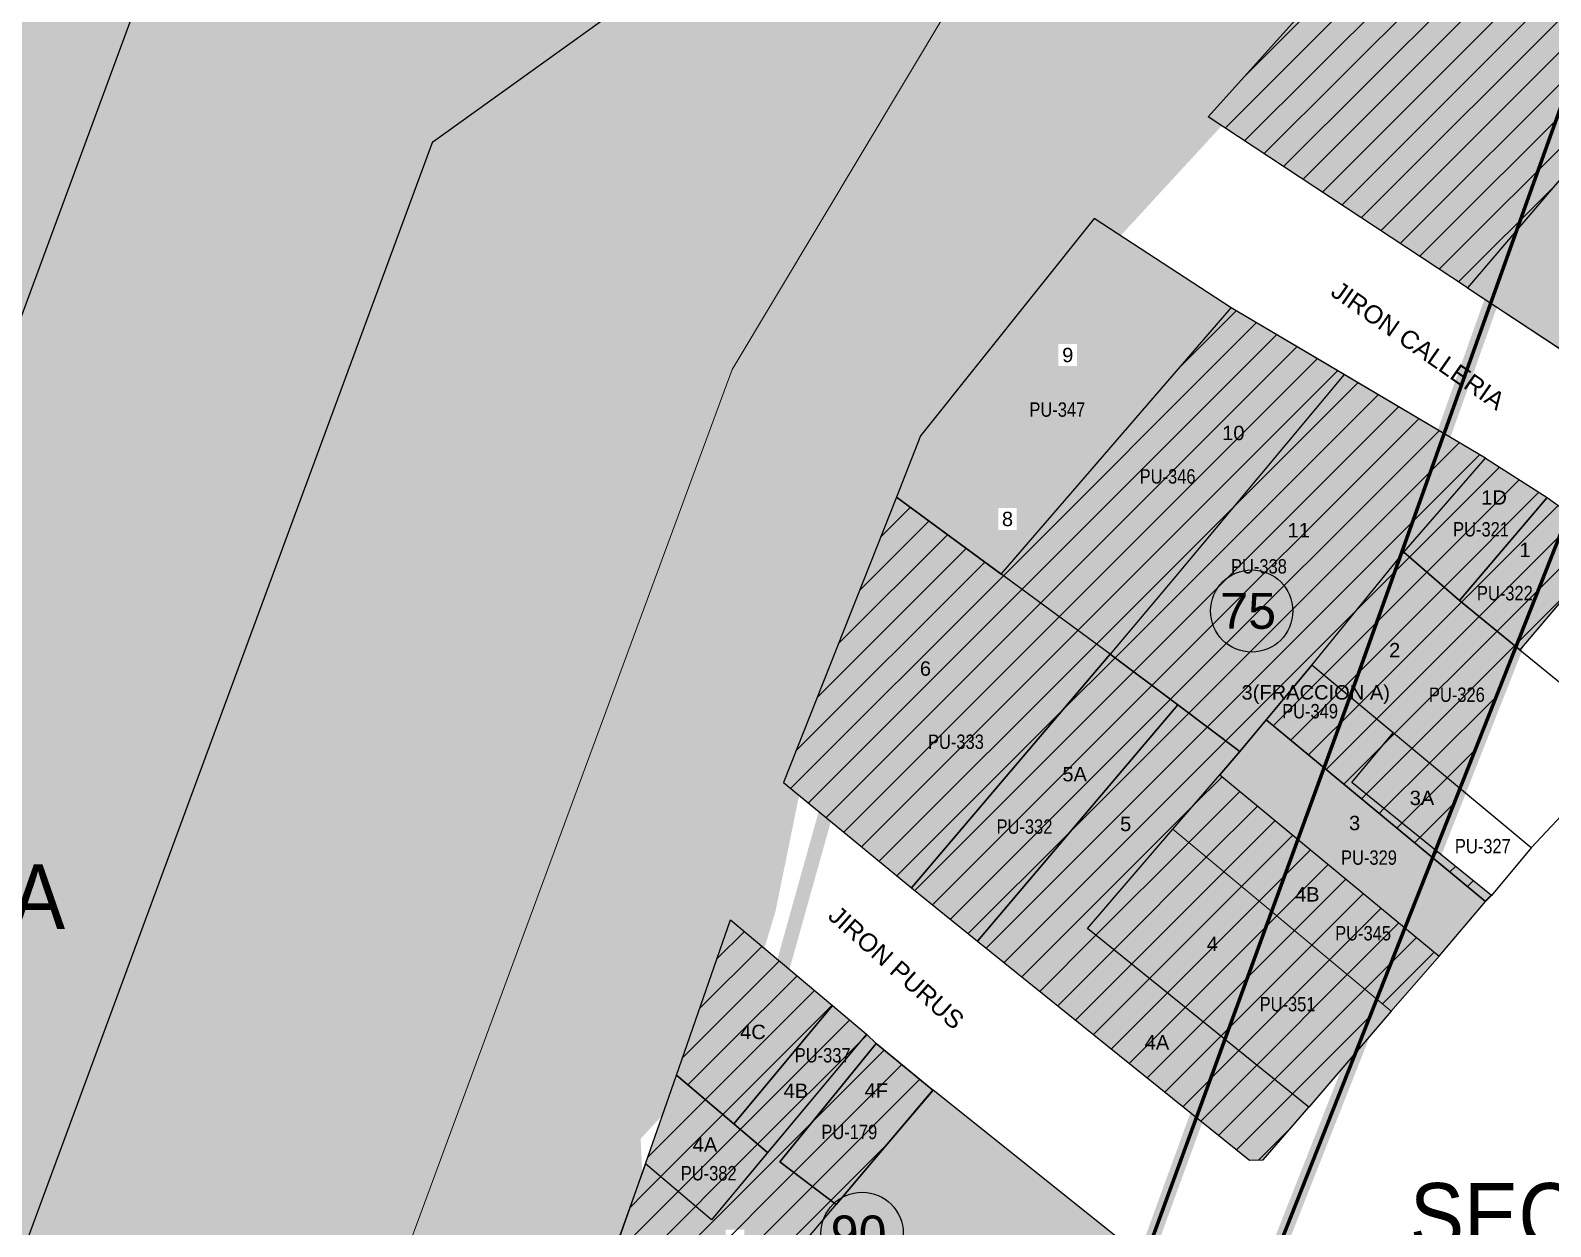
# Model space of a CAD drawing. Header units: metres. Extents: x 546056 to 547654, y 9072317 to 9075555.
# Drawn here: x 547336.3 to 547547.7, y 9075135.6 to 9075301.9 of the extents above; entities that cross this region are included whole.
import ezdxf
from ezdxf.enums import TextEntityAlignment as Align

# ---------------------------------------------------------------- set-up
doc = ezdxf.new("R2010")
doc.units = ezdxf.units.M
doc.linetypes.add('DASHED', pattern=[0.75, 0.5, -0.25])
doc.layers.get('0').update_dxf_attribs({"color": 130})
for name, color, linetype in [('0-poligonos', 7, 'DASHED'), ('000 COLINDANTE', 8, 'Continuous'), ('000 PREDIOS CON PROCESO JUDICIAL', 30, 'Continuous'), ('1. HACHT_FALTA EMPADRONAR', 1, 'Continuous'), ('2. HACHT_ EMPADRONADO', 2, 'Continuous'), ('3. HACHT_ADQUIRIDO', 3, 'Continuous'), ('CODIGO PREDIO', 5, 'Continuous'), ('COLINDANTES', 7, 'Continuous'), ('ENTREGADOS A OPAT', 130, 'Continuous'), ('LOTES', 7, 'Continuous'), ('MANZANA', 7, 'Continuous'), ('TEXTO ADD', 150, 'Continuous'), ('VIAS', 7, 'Continuous')]:
    doc.layers.add(name, color=color, linetype=linetype)
doc.styles.add('arial', font='arial.ttf', dxfattribs={"height": 0.1})
doc.styles.add('CODIGO', font='ARIALN.TTF')
doc.styles.get("Standard").update_dxf_attribs({"font": 'arial.ttf'})

msp = doc.modelspace()

# ---------------------------------------------------------------- hatches: boundary and pattern name
at = {"true_color": 0xbdeeff, "transparency": 33554559}
h = msp.add_hatch(color=254, dxfattribs=at)
h.dxf.hatch_style = 1
h.paths.add_polyline_path([(547349.3, 9074052.99), (547347.59, 9074107.75), (547335.9, 9074188.46), (547321.31, 9074245.17), (547392.34, 9074835.03), (547386.14, 9074925.07), (547416.57, 9075031.22), (547427.05, 9075045.78), (547416.93, 9075067.03), (547415.18, 9075076.21), (547429.51, 9075118.23), (547422.26, 9075124.53), (547421.14, 9075147.77), (547434.77, 9075162.43), (547439.89, 9075179.38), (547443.64, 9075197.78), (547462.71, 9075245.98), (547577.46, 9075370.75), (547399.73, 9075531.63), (547385.41, 9075513.8), (547357.77, 9075439.43), (547355.99, 9075440.1), (546239.78, 9072396.33), (546249.8, 9072358.35), (546734.39, 9072481.83), (546808.97, 9072697.79), (546816.43, 9072719.67), (546868.02, 9072857.11), (546870.42, 9072863.77), (547105.84, 9072927.93), (547071.26, 9073050.57), (547073.1, 9073080.4), (547077.07, 9073179.84), (547032.15, 9073499.03), (547079.36, 9073627.77), (547075.7, 9073729.58), (547086.01, 9073756.98), (547074.43, 9073809.59), (547233.46, 9073846.21), (547328.77, 9073908.99)])
at = {"layer": '000 PREDIOS CON PROCESO JUDICIAL'}
h = msp.add_hatch(dxfattribs=at)
h.set_pattern_fill('AR-BRSTD', color=6, scale=0.5)
h.set_pattern_definition([(0, (0, 0), (0, 1.3335), []), (90, (0, 0), (-2, 1.3335), [1.3335, -1.3335])])
h.paths.add_polyline_path([(547500.24, 9075171.68), (547504.07, 9075171.68), (547504.07, 9075176.18), (547500.24, 9075176.18)], flags=9)
h.paths.add_polyline_path([(547507.23, 9075181.74), (547513.85, 9075181.74), (547513.85, 9075186.24), (547507.23, 9075186.24)], flags=9)
h.paths.add_polyline_path([(547516.16, 9075189.57), (547520.02, 9075189.57), (547520.02, 9075194.17), (547516.16, 9075194.17)], flags=9)
at = {"layer": '2. HACHT_ EMPADRONADO', "lineweight": 0}
h = msp.add_hatch(color=50, dxfattribs=at)
h.dxf.hatch_style = 1
h.paths.add_polyline_path([(547491.23, 9075131.02), (547461.8, 9075154.53), (547448.85, 9075139.29), (547448.31, 9075138.65), (547442.38, 9075131.67), (547473.59, 9075106.65), (547488.92, 9075124.69)])
h.paths.add_polyline_path([(547467.02, 9075130.26), (547469.58, 9075130.26), (547469.58, 9075133.27), (547467.02, 9075133.27)], flags=24)
at = {"layer": '3. HACHT_ADQUIRIDO', "lineweight": 0, "ltscale": 0.3}
h = msp.add_hatch(color=92, dxfattribs=at)
h.dxf.hatch_style = 1
h.paths.add_polyline_path([(547190.44, 9075124.49), (547171.24, 9075104.66), (547180.54, 9075095.51), (547199.37, 9075117.1)])
h.paths.add_polyline_path([(547227.9, 9075236.13), (547236.69, 9075236.13), (547236.69, 9075239.19), (547227.9, 9075239.19)], flags=9)
h.paths.add_polyline_path([(547225.64, 9075174.45), (547343.49, 9075174.45), (547343.49, 9075188.42), (547225.64, 9075188.42)], flags=9)
h.paths.add_polyline_path([(547301.4, 9075409.84), (547310.19, 9075409.84), (547310.19, 9075412.91), (547301.4, 9075412.91)], flags=9)
h.paths.add_polyline_path([(547242.51, 9075332.7), (547245.08, 9075332.7), (547245.08, 9075335.76), (547242.51, 9075335.76)], flags=9)
h.paths.add_polyline_path([(547169.96, 9075129.85), (547178.75, 9075129.85), (547178.75, 9075132.91), (547169.96, 9075132.91)], flags=9)
h.paths.add_polyline_path([(547199.08, 9075130.35), (547207.86, 9075130.35), (547207.86, 9075133.42), (547199.08, 9075133.42)], flags=9)
h.paths.add_polyline_path([(547193.79, 9075120.73), (547202.58, 9075120.73), (547202.58, 9075123.8), (547193.79, 9075123.8)], flags=9)
h.paths.add_polyline_path([(547193.62, 9075094.9), (547202.41, 9075094.9), (547202.41, 9075097.97), (547193.62, 9075097.97)], flags=9)
h.paths.add_polyline_path([(547172.34, 9075116.02), (547181.13, 9075116.02), (547181.13, 9075119.08), (547172.34, 9075119.08)], flags=25)
h.paths.add_polyline_path([(547164.54, 9075173.61), (547173.33, 9075173.61), (547173.33, 9075176.68), (547164.54, 9075176.68)], flags=9)
h.paths.add_polyline_path([(547237.5, 9075211.91), (547246.29, 9075211.91), (547246.29, 9075214.97), (547237.5, 9075214.97)], flags=9)
h.paths.add_polyline_path([(547247.68, 9075231.53), (547256.47, 9075231.53), (547256.47, 9075234.59), (547247.68, 9075234.59)], flags=9)
h.paths.add_polyline_path([(547238.66, 9075329.65), (547247.44, 9075329.65), (547247.44, 9075332.72), (547238.66, 9075332.72)], flags=9)
h.paths.add_polyline_path([(547269.94, 9075353.07), (547278.73, 9075353.07), (547278.73, 9075356.14), (547269.94, 9075356.14)], flags=9)
h.paths.add_polyline_path([(547287.41, 9075382.14), (547296.2, 9075382.14), (547296.2, 9075385.2), (547287.41, 9075385.2)], flags=9)
h.paths.add_polyline_path([(547228.76, 9075315.64), (547237.55, 9075315.64), (547237.55, 9075318.7), (547228.76, 9075318.7)], flags=9)
h.paths.add_polyline_path([(547219.59, 9075304.23), (547228.38, 9075304.23), (547228.38, 9075307.3), (547219.59, 9075307.3)], flags=9)
h.paths.add_polyline_path([(547210.2, 9075293.41), (547218.99, 9075293.41), (547218.99, 9075296.47), (547210.2, 9075296.47)], flags=9)
h.paths.add_polyline_path([(547195.75, 9075275.16), (547204.54, 9075275.16), (547204.54, 9075278.23), (547195.75, 9075278.23)], flags=9)
h.paths.add_polyline_path([(547204.76, 9075257.5), (547213.55, 9075257.5), (547213.55, 9075260.56), (547204.76, 9075260.56)], flags=9)
h.paths.add_polyline_path([(547216.79, 9075247.4), (547225.58, 9075247.4), (547225.58, 9075250.46), (547216.79, 9075250.46)], flags=9)
h.paths.add_polyline_path([(547239.17, 9075269.32), (547257.13, 9075269.32), (547257.13, 9075272.38), (547239.17, 9075272.38)], flags=9)
h.paths.add_polyline_path([(547269.6, 9075286.96), (547278.38, 9075286.96), (547278.38, 9075290.02), (547269.6, 9075290.02)], flags=9)
h.paths.add_polyline_path([(547261.33, 9075296.08), (547267.92, 9075296.08), (547267.92, 9075298.38), (547261.33, 9075298.38)], flags=9)
h.paths.add_polyline_path([(547257.4, 9075307.3), (547266.19, 9075307.3), (547266.19, 9075310.36), (547257.4, 9075310.36)], flags=9)
h.paths.add_polyline_path([(547191.7, 9075235.78), (547220.11, 9075206.93), (547222.88, 9075209.65), (547194.46, 9075238.5)], flags=9)
h.paths.add_polyline_path([(547175.2, 9075167.18), (547183.72, 9075167.18), (547183.72, 9075171.78), (547175.2, 9075171.78)], flags=9)
h.paths.add_polyline_path([(547227.64, 9075275.86), (547233.83, 9075275.86), (547233.83, 9075280.45), (547227.64, 9075280.45)], flags=9)
h.paths.add_polyline_path([(547199.95, 9075278.41), (547202.51, 9075278.41), (547202.51, 9075281.41), (547199.95, 9075281.41)], flags=9)
h.paths.add_polyline_path([(547272.58, 9075290.4), (547276.71, 9075290.4), (547276.71, 9075293.46), (547272.58, 9075293.46)], flags=9)
h.paths.add_polyline_path([(547261.85, 9075299.18), (547267.85, 9075299.18), (547267.85, 9075302.25), (547261.85, 9075302.25)], flags=9)
h.paths.add_polyline_path([(547260.21, 9075311.14), (547266.2, 9075311.14), (547266.2, 9075314.2), (547260.21, 9075314.2)], flags=9)
h.paths.add_polyline_path([(547245.56, 9075272.15), (547257.64, 9075272.15), (547257.64, 9075275.76), (547245.56, 9075275.76)], flags=9)
h.paths.add_polyline_path([(547239.83, 9075215.13), (547243.95, 9075215.13), (547243.95, 9075218.14), (547239.83, 9075218.14)], flags=9)
h.paths.add_polyline_path([(547249.35, 9075234.59), (547255.33, 9075234.59), (547255.33, 9075237.6), (547249.35, 9075237.6)], flags=9)
h.paths.add_polyline_path([(547232.86, 9075238.92), (547235.42, 9075238.92), (547235.42, 9075241.94), (547232.86, 9075241.94)], flags=9)
h.paths.add_polyline_path([(547208.31, 9075260.09), (547210.89, 9075260.09), (547210.89, 9075263.15), (547208.31, 9075263.15)], flags=9)
h.paths.add_polyline_path([(547220.78, 9075250.27), (547223.34, 9075250.27), (547223.34, 9075253.28), (547220.78, 9075253.28)], flags=9)
h.paths.add_polyline_path([(547213.66, 9075296.19), (547216.24, 9075296.19), (547216.24, 9075299.25), (547213.66, 9075299.25)], flags=9)
h.paths.add_polyline_path([(547223.05, 9075306.98), (547225.6, 9075306.98), (547225.6, 9075309.94), (547223.05, 9075309.94)], flags=9)
h.paths.add_polyline_path([(547232.13, 9075318.43), (547234.7, 9075318.43), (547234.7, 9075321.5), (547232.13, 9075321.5)], flags=9)
h.paths.add_polyline_path([(547173.21, 9075132.63), (547177.32, 9075132.63), (547177.32, 9075135.64), (547173.21, 9075135.64)], flags=9)
h.paths.add_polyline_path([(547196.22, 9075097.45), (547200.35, 9075097.45), (547200.35, 9075100.52), (547196.22, 9075100.52)], flags=9)
h.paths.add_polyline_path([(547184.09, 9075109.14), (547188.22, 9075109.14), (547188.22, 9075112.21), (547184.09, 9075112.21)], flags=24)
h.paths.add_polyline_path([(547175.04, 9075119.03), (547179.17, 9075119.03), (547179.17, 9075122.09), (547175.04, 9075122.09)], flags=25)
h.paths.add_polyline_path([(547196.79, 9075123.55), (547200.9, 9075123.55), (547200.9, 9075126.57), (547196.79, 9075126.57)], flags=9)
h.paths.add_polyline_path([(547201.38, 9075132.92), (547205.51, 9075132.92), (547205.51, 9075135.98), (547201.38, 9075135.98)], flags=9)
h.paths.add_polyline_path([(547246.84, 9075341.02), (547264.36, 9075323.23), (547267.13, 9075325.95), (547249.61, 9075343.74)], flags=9)
h.paths.add_polyline_path([(547167.96, 9075177.68), (547170.54, 9075177.68), (547170.54, 9075180.75), (547167.96, 9075180.75)], flags=9)
h.paths.add_polyline_path([(547273.09, 9075356.19), (547275.65, 9075356.19), (547275.65, 9075359.21), (547273.09, 9075359.21)], flags=9)
h.paths.add_polyline_path([(547270.45, 9075237.43), (547279.13, 9075263.72), (547275.45, 9075264.93), (547266.76, 9075238.65)], flags=9)
h.paths.add_polyline_path([(547291.3, 9075375.44), (547297.49, 9075375.44), (547297.49, 9075380.03), (547291.3, 9075380.03)], flags=9)
h.paths.add_polyline_path([(547290.18, 9075385.21), (547292.74, 9075385.21), (547292.74, 9075388.22), (547290.18, 9075388.22)], flags=9)
h.paths.add_polyline_path([(547296.68, 9075394.53), (547301.1, 9075394.53), (547301.1, 9075397.54), (547296.68, 9075397.54)], flags=9)
h.paths.add_polyline_path([(547301.89, 9075401.29), (547306.31, 9075401.29), (547306.31, 9075404.3), (547301.89, 9075404.3)], flags=9)
h.paths.add_polyline_path([(547307.39, 9075406.71), (547312, 9075406.71), (547312, 9075409.81), (547307.39, 9075409.81)], flags=9)
h.paths.add_polyline_path([(547311.33, 9075411.47), (547315.9, 9075411.47), (547315.9, 9075414.49), (547311.33, 9075414.49)], flags=9)
h.paths.add_polyline_path([(547315.86, 9075416.61), (547320.28, 9075416.61), (547320.28, 9075419.62), (547315.86, 9075419.62)], flags=9)
h.paths.add_polyline_path([(547320.56, 9075424.86), (547324.82, 9075424.86), (547324.82, 9075427.87), (547320.56, 9075427.87)], flags=9)
h = msp.add_hatch(color=92, dxfattribs=at)
h.dxf.hatch_style = 1
h.paths.add_polyline_path([(547574.57, 9075372.72), (547577.29, 9075370.57), (547500.03, 9075289.88), (547536.11, 9075266.1), (547542.96, 9075274.12)])
h.paths.add_polyline_path([(547597.47, 9075354.54), (547574.57, 9075372.72), (547542.96, 9075274.12), (547566.44, 9075301.61), (547574.18, 9075295.54)])
h.paths.add_polyline_path([(547608.63, 9075345.67), (547597.47, 9075354.54), (547574.18, 9075295.54), (547574.78, 9075295.06), (547587.45, 9075310.87), (547582.1, 9075315.07)])
h.paths.add_polyline_path([(547545.59, 9075308.91), (547554.37, 9075308.91), (547554.37, 9075311.97), (547545.59, 9075311.97)], flags=16)
h.paths.add_polyline_path([(547548.24, 9075312.89), (547550.79, 9075312.89), (547550.79, 9075315.89), (547548.24, 9075315.89)], flags=16)
h = msp.add_hatch(color=92, dxfattribs=at)
h.dxf.hatch_style = 1
h.paths.add_polyline_path([(547574.18, 9075295.54), (547566.44, 9075301.61), (547542.96, 9075274.12), (547539.34, 9075263.97), (547557.09, 9075252.27)])
h = msp.add_hatch(color=92, dxfattribs=at)
h.dxf.hatch_style = 1
h.paths.add_polyline_path([(547503.23, 9075263.31), (547484.19, 9075275.75), (547460.06, 9075245.5), (547456.71, 9075236.99), (547471.29, 9075226.27)])
h.paths.add_polyline_path([(547470.86, 9075232.43), (547473.43, 9075232.43), (547473.43, 9075235.49), (547470.86, 9075235.49)], flags=16)
h.paths.add_polyline_path([(547479.24, 9075255.23), (547481.82, 9075255.23), (547481.82, 9075258.29), (547479.24, 9075258.29)], flags=16)
h.paths.add_polyline_path([(547459.46, 9075211.63), (547462.03, 9075211.63), (547462.03, 9075214.7), (547459.46, 9075214.7)])
h = msp.add_hatch(color=92, dxfattribs=at)
h.dxf.hatch_style = 1
h.paths.add_polyline_path([(547542.96, 9075274.12), (547536.11, 9075266.1), (547539.34, 9075263.97)])
h = msp.add_hatch(color=92, dxfattribs=at)
h.dxf.hatch_style = 1
h.paths.add_polyline_path([(547518.95, 9075254.03), (547503.23, 9075263.31), (547471.29, 9075226.27), (547486.41, 9075215.16), (547495.27, 9075225.67)])
h = msp.add_hatch(color=92, dxfattribs=at)
h.dxf.hatch_style = 1
h.paths.add_polyline_path([(547526.78, 9075228.8), (547532.86, 9075245.82), (547518.95, 9075254.03), (547495.27, 9075225.67), (547486.41, 9075215.16), (547495.82, 9075208.12), (547504.46, 9075201.64), (547514.45, 9075213.63)])
h.paths.add_polyline_path([(547538.61, 9075242.43), (547532.86, 9075245.82), (547526.78, 9075228.8), (547527.24, 9075229.36)])
h = msp.add_hatch(color=92, dxfattribs=at)
h.dxf.hatch_style = 1
h.paths.add_polyline_path([(547547.2, 9075236.93), (547538.61, 9075242.43), (547527.24, 9075229.36), (547534.98, 9075222.64)])
h = msp.add_hatch(color=92, dxfattribs=at)
h.dxf.hatch_style = 1
h.paths.add_polyline_path([(547486.41, 9075215.16), (547456.71, 9075236.99), (547440.99, 9075197.3), (547443.18, 9075195.5), (547458.82, 9075182.65)])
h.paths.add_polyline_path([(547459.46, 9075211.63), (547462.03, 9075211.63), (547462.03, 9075214.7), (547459.46, 9075214.7)], flags=16)
h = msp.add_hatch(color=92, dxfattribs=at)
h.dxf.hatch_style = 1
h.paths.add_polyline_path([(547550.19, 9075234.79), (547547.2, 9075236.93), (547534.98, 9075222.64), (547542.85, 9075216.21)])
h.paths.add_polyline_path([(547556.01, 9075230.6), (547550.19, 9075234.79), (547542.85, 9075216.21), (547543.4, 9075215.77), (547549.88, 9075223.39)])
h = msp.add_hatch(color=92, dxfattribs=at)
h.dxf.hatch_style = 1
h.paths.add_polyline_path([(547542.85, 9075216.21), (547534.98, 9075222.64), (547527.24, 9075229.36), (547526.78, 9075228.8), (547520.79, 9075212.03), (547519.76, 9075209.21), (547535.06, 9075196.49)])
h.paths.add_polyline_path([(547526.78, 9075228.8), (547514.45, 9075213.63), (547519.76, 9075209.21), (547520.79, 9075212.03)])
h.paths.add_polyline_path([(547504.03, 9075207.64), (547525.98, 9075207.64), (547525.98, 9075211.57), (547504.03, 9075211.57)], flags=9)
h.paths.add_polyline_path([(547530.24, 9075207.98), (547539.03, 9075207.98), (547539.03, 9075211.04), (547530.24, 9075211.04)], flags=24)
h.paths.add_polyline_path([(547524.7, 9075214.22), (547527.26, 9075214.22), (547527.26, 9075217.23), (547524.7, 9075217.23)], flags=24)
h = msp.add_hatch(color=92, dxfattribs=at)
h.dxf.hatch_style = 1
h.paths.add_polyline_path([(547495.82, 9075208.12), (547486.41, 9075215.16), (547458.82, 9075182.65), (547467.97, 9075175.27)])
h.paths.add_polyline_path([(547479.27, 9075196.93), (547483.71, 9075196.93), (547483.71, 9075199.98), (547479.27, 9075199.98)], flags=24)
h.paths.add_polyline_path([(547470.12, 9075189.63), (547478.9, 9075189.63), (547478.9, 9075192.7), (547470.12, 9075192.7)], flags=24)
h = msp.add_hatch(color=92, dxfattribs=at)
h.dxf.hatch_style = 1
h.paths.add_polyline_path([(547525.76, 9075204.22), (547514.45, 9075213.63), (547508.12, 9075206.02), (547531.26, 9075186.86), (547531.67, 9075187.88), (547520.02, 9075197.29)])
h.paths.add_polyline_path([(547531.67, 9075187.88), (547531.26, 9075186.86), (547538.63, 9075180.75), (547539.46, 9075181.58)])
h.paths.add_polyline_path([(547504.03, 9075207.64), (547525.98, 9075207.64), (547525.98, 9075211.57), (547504.03, 9075211.57)], flags=9)
h.paths.add_polyline_path([(547509.83, 9075205.68), (547518.61, 9075205.68), (547518.61, 9075208.75), (547509.83, 9075208.75)], flags=24)
h = msp.add_hatch(color=92, dxfattribs=at)
h.dxf.hatch_style = 1
h.paths.add_polyline_path([(547525.76, 9075204.22), (547514.45, 9075213.63), (547508.12, 9075206.02), (547531.26, 9075186.86), (547531.67, 9075187.88), (547520.02, 9075197.29)])
h.paths.add_polyline_path([(547531.67, 9075187.88), (547531.26, 9075186.86), (547538.63, 9075180.75), (547539.46, 9075181.58)])
h.paths.add_polyline_path([(547504.03, 9075207.64), (547525.98, 9075207.64), (547525.98, 9075211.57), (547504.03, 9075211.57)], flags=9)
h.paths.add_polyline_path([(547509.83, 9075205.68), (547518.61, 9075205.68), (547518.61, 9075208.75), (547509.83, 9075208.75)], flags=24)
h = msp.add_hatch(color=92, dxfattribs=at)
h.dxf.hatch_style = 1
h.paths.add_polyline_path([(547525.76, 9075204.22), (547514.45, 9075213.63), (547508.12, 9075206.02), (547531.26, 9075186.86), (547531.67, 9075187.88), (547520.02, 9075197.29)])
h.paths.add_polyline_path([(547531.67, 9075187.88), (547531.26, 9075186.86), (547538.63, 9075180.75), (547539.46, 9075181.58)])
h.paths.add_polyline_path([(547504.03, 9075207.64), (547525.98, 9075207.64), (547525.98, 9075211.57), (547504.03, 9075211.57)], flags=9)
h.paths.add_polyline_path([(547509.83, 9075205.68), (547518.61, 9075205.68), (547518.61, 9075208.75), (547509.83, 9075208.75)], flags=24)
h = msp.add_hatch(color=92, dxfattribs=at)
h.dxf.hatch_style = 1
h.paths.add_polyline_path([(547495.82, 9075208.12), (547467.97, 9075175.27), (547498.41, 9075150.71), (547502.38, 9075161.59), (547483.29, 9075176.99), (547495.15, 9075190.8), (547501.66, 9075198.38), (547504.46, 9075201.64)])
h.paths.add_polyline_path([(547490.72, 9075159.68), (547495.15, 9075159.68), (547495.15, 9075162.68), (547490.72, 9075162.68)], flags=24)
h.paths.add_polyline_path([(547487.3, 9075190.02), (547489.86, 9075190.02), (547489.86, 9075193.03), (547487.3, 9075193.03)], flags=24)
h = msp.add_hatch(color=92, dxfattribs=at)
h.dxf.hatch_style = 1
h.paths.add_polyline_path([(547516.17, 9075199.36), (547508.12, 9075206.02), (547504.46, 9075201.64), (547501.66, 9075198.38), (547512.53, 9075189.4)])
h.paths.add_polyline_path([(547516.17, 9075199.36), (547512.53, 9075189.4), (547527.41, 9075177.1), (547531.26, 9075186.86)])
h.paths.add_polyline_path([(547531.26, 9075186.86), (547527.41, 9075177.1), (547532.15, 9075173.18), (547538.63, 9075180.75)])
h = msp.add_hatch(color=92, dxfattribs=at)
h.dxf.hatch_style = 1
h.paths.add_polyline_path([(547525.76, 9075204.22), (547520.02, 9075197.29), (547531.67, 9075187.88), (547535.06, 9075196.49)])
h.paths.add_polyline_path([(547527.55, 9075193.64), (547532, 9075193.64), (547532, 9075196.71), (547527.55, 9075196.71)], flags=24)
h = msp.add_hatch(color=92, dxfattribs=at)
h.dxf.hatch_style = 1
h.paths.add_polyline_path([(547512.53, 9075189.4), (547501.66, 9075198.38), (547495.15, 9075190.8), (547508.87, 9075179.36)])
h.paths.add_polyline_path([(547512.53, 9075189.4), (547508.87, 9075179.36), (547523.49, 9075167.18), (547527.41, 9075177.1)])
h.paths.add_polyline_path([(547532.15, 9075173.18), (547527.41, 9075177.1), (547523.49, 9075167.18), (547525.49, 9075165.51)])
h = msp.add_hatch(color=92, dxfattribs=at)
h.dxf.hatch_style = 1
h.paths.add_polyline_path([(547523.49, 9075167.18), (547508.87, 9075179.36), (547502.38, 9075161.59), (547514.06, 9075152.17), (547520.56, 9075159.76)])
h.paths.add_polyline_path([(547508.87, 9075179.36), (547495.15, 9075190.8), (547483.29, 9075176.99), (547502.38, 9075161.59)])
h.paths.add_polyline_path([(547523.49, 9075167.18), (547520.56, 9075159.76), (547525.49, 9075165.51)])
h = msp.add_hatch(color=92, dxfattribs=at)
h.dxf.hatch_style = 1
h.paths.add_polyline_path([(547433.66, 9075178.22), (547447.83, 9075166.29), (547434.08, 9075149.83), (547426.11, 9075156.6)])
h = msp.add_hatch(color=92, dxfattribs=at)
h.dxf.hatch_style = 1
h.paths.add_polyline_path([(547452.54, 9075162.32), (547447.83, 9075166.29), (547434.08, 9075149.83), (547438.78, 9075145.84)])
h = msp.add_hatch(color=92, dxfattribs=at)
h.dxf.hatch_style = 1
h.paths.add_polyline_path([(547453.91, 9075161.01), (547452.54, 9075162.32), (547430.98, 9075136.5), (547421.81, 9075144.29), (547417.58, 9075132.17), (547422.07, 9075128.47), (547431.21, 9075120.96), (547434.69, 9075124.3), (547442.38, 9075131.67), (547448.31, 9075138.65), (547440.5, 9075144.56)])
h.paths.add_polyline_path([(547432.98, 9075132.11), (547435.54, 9075132.11), (547435.54, 9075135.11), (547432.98, 9075135.11)], flags=16)
h = msp.add_hatch(color=92, dxfattribs=at)
h.dxf.hatch_style = 1
h.paths.add_polyline_path([(547461.79, 9075154.54), (547453.91, 9075161.01), (547440.5, 9075144.56), (547448.07, 9075138.82, -0.054752), (547449.08, 9075139.56)])
h = msp.add_hatch(color=92, dxfattribs=at)
h.dxf.hatch_style = 1
h.paths.add_polyline_path([(547514.06, 9075152.17), (547502.38, 9075161.59), (547498.41, 9075150.71), (547505.78, 9075144.77), (547507.7, 9075144.85)])
h = msp.add_hatch(color=92, dxfattribs=at)
h.dxf.hatch_style = 1
h.paths.add_polyline_path([(547438.78, 9075145.84), (547427.92, 9075155.06), (547424.16, 9075151.01), (547421.81, 9075144.29), (547430.98, 9075136.5)])
h.paths.add_polyline_path([(547426.11, 9075156.6), (547424.16, 9075151.01), (547427.92, 9075155.06)])
h.paths.add_polyline_path([(547427.88, 9075145.46), (547432.3, 9075145.46), (547432.3, 9075148.46), (547427.88, 9075148.46)], flags=24)
at = {"layer": 'ENTREGADOS A OPAT'}
h = msp.add_hatch(dxfattribs=at)
h.set_pattern_fill('ANSI31', color=256)
h.paths.add_polyline_path([(547577.37, 9075370.5), (547574.57, 9075372.72), (547500.03, 9075289.88), (547536.11, 9075266.1), (547542.96, 9075274.12)])
h.paths.add_polyline_path([(547597.47, 9075354.54), (547577.37, 9075370.5), (547542.96, 9075274.12), (547566.44, 9075301.61), (547574.18, 9075295.54)])
h.paths.add_polyline_path([(547608.63, 9075345.67), (547597.47, 9075354.54), (547574.18, 9075295.54), (547574.78, 9075295.06), (547587.45, 9075310.87), (547582.1, 9075315.07), (547598.81, 9075334.34)])
h.paths.add_polyline_path([(547545.59, 9075308.91), (547554.37, 9075308.91), (547554.37, 9075311.97), (547545.59, 9075311.97)], flags=24)
h.paths.add_polyline_path([(547548.24, 9075312.89), (547550.79, 9075312.89), (547550.79, 9075315.89), (547548.24, 9075315.89)], flags=24)
h = msp.add_hatch(dxfattribs=at)
h.set_pattern_fill('ANSI31', color=256)
h.paths.add_polyline_path([(547518.95, 9075254.03), (547503.23, 9075263.31), (547471.29, 9075226.27), (547486.41, 9075215.16), (547495.27, 9075225.67)])
h.paths.add_polyline_path([(547490.02, 9075238.34), (547498.81, 9075238.34), (547498.81, 9075241.4), (547490.02, 9075241.4)], flags=24)
h.paths.add_polyline_path([(547501.48, 9075244.38), (547505.61, 9075244.38), (547505.61, 9075247.45), (547501.48, 9075247.45)], flags=24)
h = msp.add_hatch(dxfattribs=at)
h.set_pattern_fill('ANSI31', color=256)
h.paths.add_polyline_path([(547526.78, 9075228.8), (547532.86, 9075245.82), (547518.95, 9075254.03), (547495.27, 9075225.67), (547486.41, 9075215.16), (547495.82, 9075208.12), (547504.46, 9075201.64), (547514.45, 9075213.63)])
h.paths.add_polyline_path([(547538.61, 9075242.43), (547532.86, 9075245.82), (547526.78, 9075228.8), (547527.24, 9075229.36)])
h.paths.add_polyline_path([(547510.58, 9075230.88), (547514.7, 9075230.88), (547514.7, 9075233.89), (547510.58, 9075233.89)], flags=24)
h.paths.add_polyline_path([(547504.03, 9075207.64), (547525.98, 9075207.64), (547525.98, 9075211.57), (547504.03, 9075211.57)], flags=24)
h.paths.add_polyline_path([(547502.72, 9075225.82), (547511.51, 9075225.82), (547511.51, 9075228.88), (547502.72, 9075228.88)], flags=24)
h = msp.add_hatch(dxfattribs=at)
h.set_pattern_fill('ANSI31', color=256)
h.paths.add_polyline_path([(547547.2, 9075236.93), (547538.61, 9075242.43), (547527.24, 9075229.36), (547534.98, 9075222.64)])
h.paths.add_polyline_path([(547537.51, 9075235.43), (547542.09, 9075235.43), (547542.09, 9075238.44), (547537.51, 9075238.44)], flags=24)
h.paths.add_polyline_path([(547533.59, 9075230.98), (547542.38, 9075230.98), (547542.38, 9075234.04), (547533.59, 9075234.04)], flags=24)
h = msp.add_hatch(dxfattribs=at)
h.set_pattern_fill('ANSI31', color=256)
h.paths.add_polyline_path([(547486.41, 9075215.16), (547456.71, 9075236.99), (547440.99, 9075197.3), (547458.82, 9075182.65)])
h.paths.add_polyline_path([(547460.59, 9075201.43), (547469.38, 9075201.43), (547469.38, 9075204.5), (547460.59, 9075204.5)], flags=24)
h.paths.add_polyline_path([(547459.46, 9075211.63), (547462.03, 9075211.63), (547462.03, 9075214.7), (547459.46, 9075214.7)], flags=24)
h = msp.add_hatch(dxfattribs=at)
h.set_pattern_fill('ANSI31', color=256)
h.paths.add_polyline_path([(547556.01, 9075230.6), (547550.19, 9075234.79), (547542.85, 9075216.21), (547543.4, 9075215.77), (547549.88, 9075223.39)])
h.paths.add_polyline_path([(547550.19, 9075234.79), (547547.2, 9075236.93), (547534.98, 9075222.64), (547542.85, 9075216.21)])
h.paths.add_polyline_path([(547536.9, 9075222.09), (547545.69, 9075222.09), (547545.69, 9075225.16), (547536.9, 9075225.16)], flags=24)
h.paths.add_polyline_path([(547542.82, 9075228.15), (547545.38, 9075228.15), (547545.38, 9075231.16), (547542.82, 9075231.16)], flags=24)
h = msp.add_hatch(dxfattribs=at)
h.set_pattern_fill('ANSI31', color=256)
h.paths.add_polyline_path([(547542.85, 9075216.21), (547534.98, 9075222.64), (547527.24, 9075229.36), (547526.78, 9075228.8), (547520.79, 9075212.03), (547519.76, 9075209.21), (547535.06, 9075196.49)])
h.paths.add_polyline_path([(547530.24, 9075207.98), (547539.03, 9075207.98), (547539.03, 9075211.04), (547530.24, 9075211.04)], flags=24)
h.paths.add_polyline_path([(547524.7, 9075214.22), (547527.26, 9075214.22), (547527.26, 9075217.23), (547524.7, 9075217.23)], flags=24)
h.paths.add_polyline_path([(547504.03, 9075207.64), (547525.98, 9075207.64), (547525.98, 9075211.57), (547504.03, 9075211.57)], flags=9)
h = msp.add_hatch(dxfattribs=at)
h.set_pattern_fill('ANSI31', color=256)
h.paths.add_polyline_path([(547526.78, 9075228.8), (547514.45, 9075213.63), (547519.76, 9075209.21), (547520.79, 9075212.03)])
h.paths.add_polyline_path([(547504.03, 9075207.64), (547525.98, 9075207.64), (547525.98, 9075211.57), (547504.03, 9075211.57)], flags=9)
h = msp.add_hatch(dxfattribs=at)
h.set_pattern_fill('ANSI31', color=256)
h.paths.add_polyline_path([(547495.82, 9075208.12), (547486.41, 9075215.16), (547458.82, 9075182.65), (547467.97, 9075175.27)])
h = msp.add_hatch(dxfattribs=at)
h.set_pattern_fill('ANSI31', color=256)
h.paths.add_polyline_path([(547495.82, 9075208.12), (547486.41, 9075215.16), (547458.82, 9075182.65), (547467.97, 9075175.27)])
h.paths.add_polyline_path([(547479.27, 9075196.93), (547483.71, 9075196.93), (547483.71, 9075199.98), (547479.27, 9075199.98)], flags=24)
h.paths.add_polyline_path([(547470.12, 9075189.63), (547478.9, 9075189.63), (547478.9, 9075192.7), (547470.12, 9075192.7)], flags=24)
h = msp.add_hatch(dxfattribs=at)
h.set_pattern_fill('ANSI31', color=256)
h.paths.add_polyline_path([(547514.45, 9075213.63), (547508.12, 9075206.02), (547531.26, 9075186.86), (547531.67, 9075187.88), (547520.02, 9075197.29), (547525.76, 9075204.22)])
h.paths.add_polyline_path([(547531.67, 9075187.88), (547531.26, 9075186.86), (547538.63, 9075180.75), (547539.46, 9075181.58)])
h.paths.add_polyline_path([(547504.03, 9075207.64), (547525.98, 9075207.64), (547525.98, 9075211.57), (547504.03, 9075211.57)], flags=9)
h.paths.add_polyline_path([(547509.83, 9075205.68), (547518.61, 9075205.68), (547518.61, 9075208.75), (547509.83, 9075208.75)], flags=24)
h = msp.add_hatch(dxfattribs=at)
h.set_pattern_fill('ANSI31', color=256)
h.paths.add_polyline_path([(547495.15, 9075190.8), (547501.66, 9075198.38), (547504.46, 9075201.64), (547495.82, 9075208.12), (547467.97, 9075175.27), (547498.41, 9075150.71), (547502.38, 9075161.59), (547483.29, 9075176.99)])
h.paths.add_polyline_path([(547502.38, 9075161.59), (547498.41, 9075150.71), (547505.78, 9075144.77), (547507.7, 9075144.85), (547514.06, 9075152.17)])
h.paths.add_polyline_path([(547487.3, 9075190.02), (547489.86, 9075190.02), (547489.86, 9075193.03), (547487.3, 9075193.03)], flags=24)
h.paths.add_polyline_path([(547490.72, 9075159.68), (547495.15, 9075159.68), (547495.15, 9075162.68), (547490.72, 9075162.68)], flags=24)
h = msp.add_hatch(dxfattribs=at)
h.set_pattern_fill('ANSI31', color=256)
h.paths.add_polyline_path([(547525.76, 9075204.22), (547520.02, 9075197.29), (547531.67, 9075187.88), (547535.06, 9075196.49)])
h.paths.add_polyline_path([(547527.55, 9075193.64), (547532, 9075193.64), (547532, 9075196.71), (547527.55, 9075196.71)], flags=24)
h = msp.add_hatch(dxfattribs=at)
h.set_pattern_fill('ANSI31', color=256)
h.paths.add_polyline_path([(547501.66, 9075198.38), (547495.15, 9075190.8), (547523.49, 9075167.18), (547527.41, 9075177.1)])
h.paths.add_polyline_path([(547532.15, 9075173.18), (547527.41, 9075177.1), (547523.49, 9075167.18), (547525.49, 9075165.51)])
h.paths.add_polyline_path([(547517.19, 9075174.8), (547525.98, 9075174.8), (547525.98, 9075177.87), (547517.19, 9075177.87)], flags=24)
h.paths.add_polyline_path([(547511.62, 9075180.26), (547516.04, 9075180.26), (547516.04, 9075183.26), (547511.62, 9075183.26)], flags=24)
h = msp.add_hatch(dxfattribs=at)
h.set_pattern_fill('ANSI31', color=256)
h.paths.add_polyline_path([(547495.15, 9075190.8), (547483.29, 9075176.99), (547514.06, 9075152.17), (547520.56, 9075159.76), (547523.49, 9075167.18)])
h.paths.add_polyline_path([(547506.7, 9075164.94), (547515.48, 9075164.94), (547515.48, 9075168), (547506.7, 9075168)], flags=24)
h.paths.add_polyline_path([(547499.35, 9075173.36), (547501.91, 9075173.36), (547501.91, 9075176.36), (547499.35, 9075176.36)], flags=24)
h = msp.add_hatch(dxfattribs=at)
h.set_pattern_fill('ANSI31', color=256)
h.paths.add_polyline_path([(547421.37, 9075143.03), (547417.58, 9075132.17), (547422.07, 9075128.47)])
h.paths.add_polyline_path([(547446.08, 9075178.43), (547464.74, 9075161.84), (547467.32, 9075164.74), (547448.66, 9075181.33)], flags=9)
h.paths.add_polyline_path([(547432.98, 9075132.11), (547435.54, 9075132.11), (547435.54, 9075135.11), (547432.98, 9075135.11)], flags=9)
h = msp.add_hatch(dxfattribs=at)
h.set_pattern_fill('ANSI31', color=256)
h.paths.add_polyline_path([(547434.77, 9075162.43), (547438.35, 9075174.27), (547433.66, 9075178.22), (547426.11, 9075156.6), (547427.92, 9075155.06)])
h.paths.add_polyline_path([(547438.78, 9075145.84), (547427.92, 9075155.06), (547424.16, 9075151.01), (547421.81, 9075144.29), (547430.98, 9075136.5)], flags=17)
h.paths.add_polyline_path([(547448.31, 9075138.65), (547440.5, 9075144.56), (547453.91, 9075161.01), (547452.54, 9075162.32), (547430.98, 9075136.5), (547421.81, 9075144.29), (547421.37, 9075143.03), (547422.07, 9075128.47), (547431.21, 9075120.96), (547434.69, 9075124.3), (547442.38, 9075131.67)])
h.paths.add_polyline_path([(547427.88, 9075145.46), (547432.3, 9075145.46), (547432.3, 9075148.46), (547427.88, 9075148.46)], flags=24)
h.paths.add_polyline_path([(547432.98, 9075132.11), (547435.54, 9075132.11), (547435.54, 9075135.11), (547432.98, 9075135.11)], flags=24)
h = msp.add_hatch(dxfattribs=at)
h.set_pattern_fill('ANSI31', color=256)
h.paths.add_polyline_path([(547447.83, 9075166.29), (547438.35, 9075174.27), (547434.77, 9075162.43), (547427.92, 9075155.06), (547434.08, 9075149.83)])
h.paths.add_polyline_path([(547434.46, 9075161.08), (547439.07, 9075161.08), (547439.07, 9075164.18), (547434.46, 9075164.18)], flags=24)
h = msp.add_hatch(dxfattribs=at)
h.set_pattern_fill('ANSI31', color=256)
h.paths.add_polyline_path([(547452.54, 9075162.32), (547447.83, 9075166.29), (547434.08, 9075149.83), (547438.78, 9075145.84)])
h.paths.add_polyline_path([(547442.06, 9075157.84), (547450.85, 9075157.84), (547450.85, 9075160.9), (547442.06, 9075160.9)], flags=24)
h.paths.add_polyline_path([(547440.52, 9075152.94), (547444.93, 9075152.94), (547444.93, 9075155.94), (547440.52, 9075155.94)], flags=24)
h = msp.add_hatch(dxfattribs=at)
h.set_pattern_fill('ANSI31', color=256)
h.paths.add_polyline_path([(547461.79, 9075154.54), (547453.91, 9075161.01), (547440.5, 9075144.56), (547448.07, 9075138.82, -0.054752), (547449.08, 9075139.56)])
h.paths.add_polyline_path([(547445.77, 9075147.18), (547454.55, 9075147.18), (547454.55, 9075150.24), (547445.77, 9075150.24)], flags=24)
h.paths.add_polyline_path([(547451.79, 9075152.98), (547456.05, 9075152.98), (547456.05, 9075155.98), (547451.79, 9075155.98)], flags=24)

# ---------------------------------------------------------------- linework, layer by layer
at = {"color": 6, "const_width": 2}
msp.add_lwpolyline([(547321.31, 9074245.17), (547392.34, 9074835.03), (547597.56, 9075354.76), (547577.46, 9075370.75), (547399.73, 9075531.63), (547385.41, 9075513.8), (547325.66, 9075439.44), (547216.73, 9075324.66), (546767.97, 9074094.98)], dxfattribs=at)
for points in [[(547538.61, 9075242.43), (547503.23, 9075263.31)], [(547544.98, 9075188.24), (547539.46, 9075181.58)], [(547447.83, 9075166.29), (547452.54, 9075162.32)]]:
    msp.add_lwpolyline(points)
for points in [[(547547.2, 9075236.93), (547556.01, 9075230.6), (547543.4, 9075215.77), (547534.98, 9075222.64)], [(547547.2, 9075236.93), (547556.01, 9075230.6), (547543.4, 9075215.77), (547534.98, 9075222.64)], [(547508.12, 9075206.02), (547504.46, 9075201.64), (547501.66, 9075198.38), (547532.15, 9075173.18), (547538.63, 9075180.75)]]:
    msp.add_lwpolyline(points, close=True)
at = {"color": 1}
msp.add_lwpolyline([(547417.57, 9075132.14), (547421.81, 9075144.29)], dxfattribs=at)
at = {"layer": '0-poligonos', "ltscale": 5, "const_width": 2}
msp.add_lwpolyline([(547317.9, 9075351.69), (547336.65, 9075401.26), (547351.15, 9075441.91), (547353.46, 9075440.83), (547367.56, 9075479.52), (547374.59, 9075497.54), (547397.74, 9075531.82), (547472.26, 9075464.47), (547507.57, 9075432.78), (547550.26, 9075394.47), (547571.27, 9075375.44), (547566.1, 9075368.12), (547462.46, 9075248.73), (547410.56, 9075063.29), (547422.73, 9075046.37), (547396.12, 9075004.48), (547389.58, 9074984.79), (547383.96, 9074955.09), (547385.16, 9074919.61), (547386.36, 9074884.14), (547386.4, 9074883.68), (547386.69, 9074878.63), (547386.66, 9074878.22), (547372.12, 9074686.6)], dxfattribs=at)
at = {"layer": '0-poligonos', "ltscale": 3, "const_width": 2, "flags": 128}
msp.add_lwpolyline([(547577.41, 9075370.61), (547571.27, 9075375.44), (547566.1, 9075368.12), (547462.46, 9075248.73), (547410.56, 9075063.29), (547422.73, 9075046.37), (547396.12, 9075004.48), (547389.58, 9074984.79), (547383.96, 9074955.09), (547385.16, 9074919.61), (547386.36, 9074884.14), (547386.4, 9074883.68), (547386.69, 9074878.63), (547386.66, 9074878.22), (547381.25, 9074806.96), (547392.34, 9074835.03), (547390.89, 9074856.1), (547520.79, 9075212.03)], close=True, dxfattribs=at)
at = {"layer": '0-poligonos', "ltscale": 5, "const_width": 2}
msp.add_lwpolyline([(547597.56, 9075354.76), (547577.46, 9075370.75), (547520.79, 9075212.03), (547390.89, 9074856.1), (547392.34, 9074835.03)], close=True, dxfattribs=at)
at = {"layer": '000 COLINDANTE', "lineweight": 20}
msp.add_line((547433.87, 9075254.75), (546716.96, 9073312.76), dxfattribs=at)
msp.add_lwpolyline([(547346.3, 9075437.13), (547506.01, 9075375.24), (547433.87, 9075254.75)], dxfattribs=at)
at = {"layer": '000 COLINDANTE'}
for points in [[(547386.2, 9075400.83), (546347.32, 9072585.95)], [(547392.24, 9075286.41), (547428.86, 9075312.71), (547452.37, 9075376.41), (547386.2, 9075400.83)], [(547082.58, 9074447.53), (547392.27, 9075286.43)]]:
    msp.add_lwpolyline(points, dxfattribs=at)
at = {"layer": '1. HACHT_FALTA EMPADRONAR', "lineweight": 0, "const_width": 0.5}
msp.add_lwpolyline([(547597.56, 9075354.76), (547577.46, 9075370.75), (547520.79, 9075212.03), (547390.89, 9074856.1), (547392.34, 9074835.03)], close=True, dxfattribs=at)
at = {"layer": '3. HACHT_ADQUIRIDO', "color": 102, "lineweight": 0}
for points in [[(547574.18, 9075295.54), (547566.44, 9075301.61), (547536.11, 9075266.1), (547557.09, 9075252.27)], [(547501.66, 9075198.38), (547495.15, 9075190.8), (547525.49, 9075165.51), (547532.15, 9075173.18)], [(547495.15, 9075190.8), (547483.29, 9075176.99), (547514.06, 9075152.17), (547525.49, 9075165.51)]]:
    msp.add_lwpolyline(points, close=True, dxfattribs=at)
at = {"layer": '3. HACHT_ADQUIRIDO', "color": 92, "lineweight": 0, "ltscale": 0.3}
msp.add_lwpolyline([(547493.05, 9075129.56), (547461.8, 9075154.53), (547448.85, 9075139.29), (547442.38, 9075131.67), (547473.59, 9075106.65)], close=True, dxfattribs=at)
at = {"layer": 'COLINDANTES', "color": 8}
for points in [[(547433.66, 9075178.22), (547447.83, 9075166.29), (547434.08, 9075149.83), (547426.11, 9075156.6)], [(547426.11, 9075156.6), (547438.78, 9075145.84), (547430.98, 9075136.5), (547421.81, 9075144.29)], [(547461.8, 9075154.53), (547448.85, 9075139.29), (547442.38, 9075131.67), (547473.59, 9075106.65), (547493.05, 9075129.56)]]:
    msp.add_lwpolyline(points, close=True, dxfattribs=at)
for points in [[(547453.91, 9075161.01), (547452.54, 9075162.32), (547430.98, 9075136.5)], [(547421.81, 9075144.29), (547415.69, 9075127.24)]]:
    msp.add_lwpolyline(points, dxfattribs=at)
at = {"layer": 'LOTES', "color": 7}
for points in [[(547608.63, 9075345.67), (547598.81, 9075334.34), (547582.1, 9075315.07), (547587.45, 9075310.87), (547574.78, 9075295.06), (547566.44, 9075301.61), (547536.11, 9075266.1), (547500.03, 9075289.88), (547574.57, 9075372.72), (547608.63, 9075345.67)], [(547614.66, 9075263.76), (547566.44, 9075301.61), (547536.11, 9075266.1), (547587.56, 9075232.19), (547614.66, 9075263.76)], [(547518.95, 9075254.03), (547503.23, 9075263.31)], [(547447.83, 9075166.29), (547452.54, 9075162.32), (547438.78, 9075145.84), (547434.08, 9075149.83), (547447.83, 9075166.29)], [(547525.49, 9075165.51), (547514.06, 9075152.17)], [(547461.79, 9075154.53), (547453.91, 9075161.01), (547440.5, 9075144.56), (547448.31, 9075138.65), (547461.79, 9075154.54)]]:
    msp.add_lwpolyline(points, dxfattribs=at)
at = {"layer": 'LOTES'}
for points in [[(547503.23, 9075263.31), (547484.19, 9075275.75), (547460.06, 9075245.5), (547456.71, 9075236.99), (547471.29, 9075226.27)], [(547538.61, 9075242.43), (547547.2, 9075236.93), (547534.98, 9075222.64), (547527.24, 9075229.36)], [(547486.41, 9075215.16), (547456.71, 9075236.99), (547440.99, 9075197.3), (547458.82, 9075182.65)], [(547547.2, 9075236.93), (547556.01, 9075230.6), (547543.4, 9075215.77), (547534.98, 9075222.64)], [(547558.9, 9075203.12), (547544.98, 9075188.24), (547514.45, 9075213.63), (547527.24, 9075229.36), (547534.98, 9075222.64), (547543.4, 9075215.77)], [(547549.88, 9075223.39), (547543.4, 9075215.77), (547558.9, 9075203.12), (547565.33, 9075210.67)], [(547549.88, 9075223.39), (547543.4, 9075215.77), (547558.9, 9075203.12), (547565.33, 9075210.67)], [(547495.82, 9075208.12), (547486.41, 9075215.16), (547458.82, 9075182.65), (547467.97, 9075175.27)], [(547525.76, 9075204.22), (547514.45, 9075213.63), (547508.12, 9075206.02), (547538.63, 9075180.75), (547539.46, 9075181.58), (547520.02, 9075197.29)], [(547495.15, 9075190.8), (547501.66, 9075198.38), (547504.46, 9075201.64), (547495.82, 9075208.12), (547467.97, 9075175.27), (547505.78, 9075144.77), (547507.7, 9075144.85), (547514.06, 9075152.17), (547483.29, 9075176.99)], [(547508.12, 9075206.02), (547504.46, 9075201.64), (547501.66, 9075198.38), (547532.15, 9075173.18), (547538.63, 9075180.75)]]:
    msp.add_lwpolyline(points, close=True, dxfattribs=at)
at = {"layer": 'LOTES', "color": 7}
msp.add_lwpolyline([(547518.95, 9075254.03), (547495.27, 9075225.67), (547495.27, 9075225.67), (547486.41, 9075215.16), (547495.82, 9075208.12), (547504.46, 9075201.64), (547514.45, 9075213.63), (547527.24, 9075229.36), (547538.61, 9075242.43)], close=True, dxfattribs=at)
at = {"layer": 'LOTES', "color": 250, "lineweight": 0}
msp.add_lwpolyline([(547501.66, 9075198.38), (547495.15, 9075190.8), (547525.49, 9075165.51), (547532.15, 9075173.18)], close=True, dxfattribs=at)
at = {"layer": 'LOTES', "color": 8}
msp.add_lwpolyline([(547453.91, 9075161.01), (547461.79, 9075154.54), (547448.31, 9075138.65), (547440.5, 9075144.56)], close=True, dxfattribs=at)
at = {"layer": 'MANZANA'}
for centre in [(547506.1, 9075221.16), (547451.94, 9075134.61)]:
    msp.add_circle(centre, 5.72, dxfattribs=at)

# ---------------------------------------------------------------- texts
at = {"layer": '3. HACHT_ADQUIRIDO', "color": 92, "lineweight": 0, "ltscale": 0.3, "style": 'arial'}
msp.add_text('10', height=2, dxfattribs=at).set_placement((547503.55, 9075245.92), align=Align.MIDDLE)
at = {"layer": 'CODIGO PREDIO', "style": 'CODIGO'}
for s, p in [('PU-347', (547479.08, 9075249.17, 156.67)), ('PU-346', (547494.41, 9075239.88, 156.67)), ('PU-321', (547537.99, 9075232.52, 156.67)), ('PU-338', (547507.11, 9075227.37, 156.67)), ('PU-322', (547541.3, 9075223.64, 156.67)), ('PU-326', (547534.63, 9075209.52, 156.67)), ('PU-349', (547514.22, 9075207.23, 156.67)), ('PU-333', (547464.98, 9075202.98, 156.67)), ('PU-332', (547474.51, 9075191.18, 156.67)), ('PU-327', (547538.24, 9075188.46, 156.67)), ('PU-329', (547522.41, 9075186.87, 156.67)), ('PU-345', (547521.59, 9075176.35, 156.67)), ('PU-351', (547511.09, 9075166.49, 156.67)), ('PU-337', (547446.45, 9075159.38, 156.67)), ('PU-179', (547450.16, 9075148.72, 156.67)), ('PU-382', (547430.61, 9075142.98, 156.67))]:
    msp.add_text(s, height=2, dxfattribs=at).set_placement(p, align=Align.MIDDLE_CENTER)
at = {"layer": 'LOTES', "style": 'arial'}
for s, p in [('9', (547480.53, 9075256.76)), ('1D', (547539.8, 9075236.94)), ('8', (547472.15, 9075233.96)), ('11', (547512.64, 9075232.39)), ('1', (547544.1, 9075229.66)), ('2', (547525.98, 9075215.73)), ('6', (547460.74, 9075213.16)), ('3(FRACCION A)', (547515.01, 9075209.6)), ('5A', (547481.49, 9075198.46)), ('3A', (547529.78, 9075195.17)), ('5', (547488.58, 9075191.53)), ('3', (547520.41, 9075191.68)), ('4B', (547513.83, 9075181.76)), ('4', (547500.63, 9075174.86)), ('4C', (547436.76, 9075162.63)), ('4A', (547492.93, 9075161.18)), ('4B', (547442.73, 9075154.44)), ('4F', (547453.92, 9075154.48)), ('4A', (547430.09, 9075146.96))]:
    msp.add_text(s, height=2, dxfattribs=at).set_placement(p, align=Align.MIDDLE)
at = {"layer": 'MANZANA', "style": 'arial'}
for s, p in [('75', (547505.61, 9075221.15)), ('90', (547451.45, 9075134.6))]:
    msp.add_text(s, height=5, dxfattribs=at).set_placement(p, align=Align.MIDDLE)
at = {"layer": 'TEXTO ADD', "color": 7, "width": 0.9}
for s, p in [('URB. YARINACOCHA', (547227.97, 9075176.93)), ('SECTOR 06 DE JULIO', (547528.09, 9075132.61))]:
    msp.add_text(s, height=9, dxfattribs=at).set_placement(p)
at = {"layer": 'VIAS', "color": 7, "style": 'arial'}
for s, rotation, p in [('JIRON CALLERIA', 325.1468, (547516.91, 9075265.15)), ('JIRON PURUS', 318.3444, (547447.03, 9075178.52))]:
    msp.add_text(s, height=2.5, rotation=rotation, dxfattribs=at).set_placement(p)

doc.saveas('drawing.dxf')
